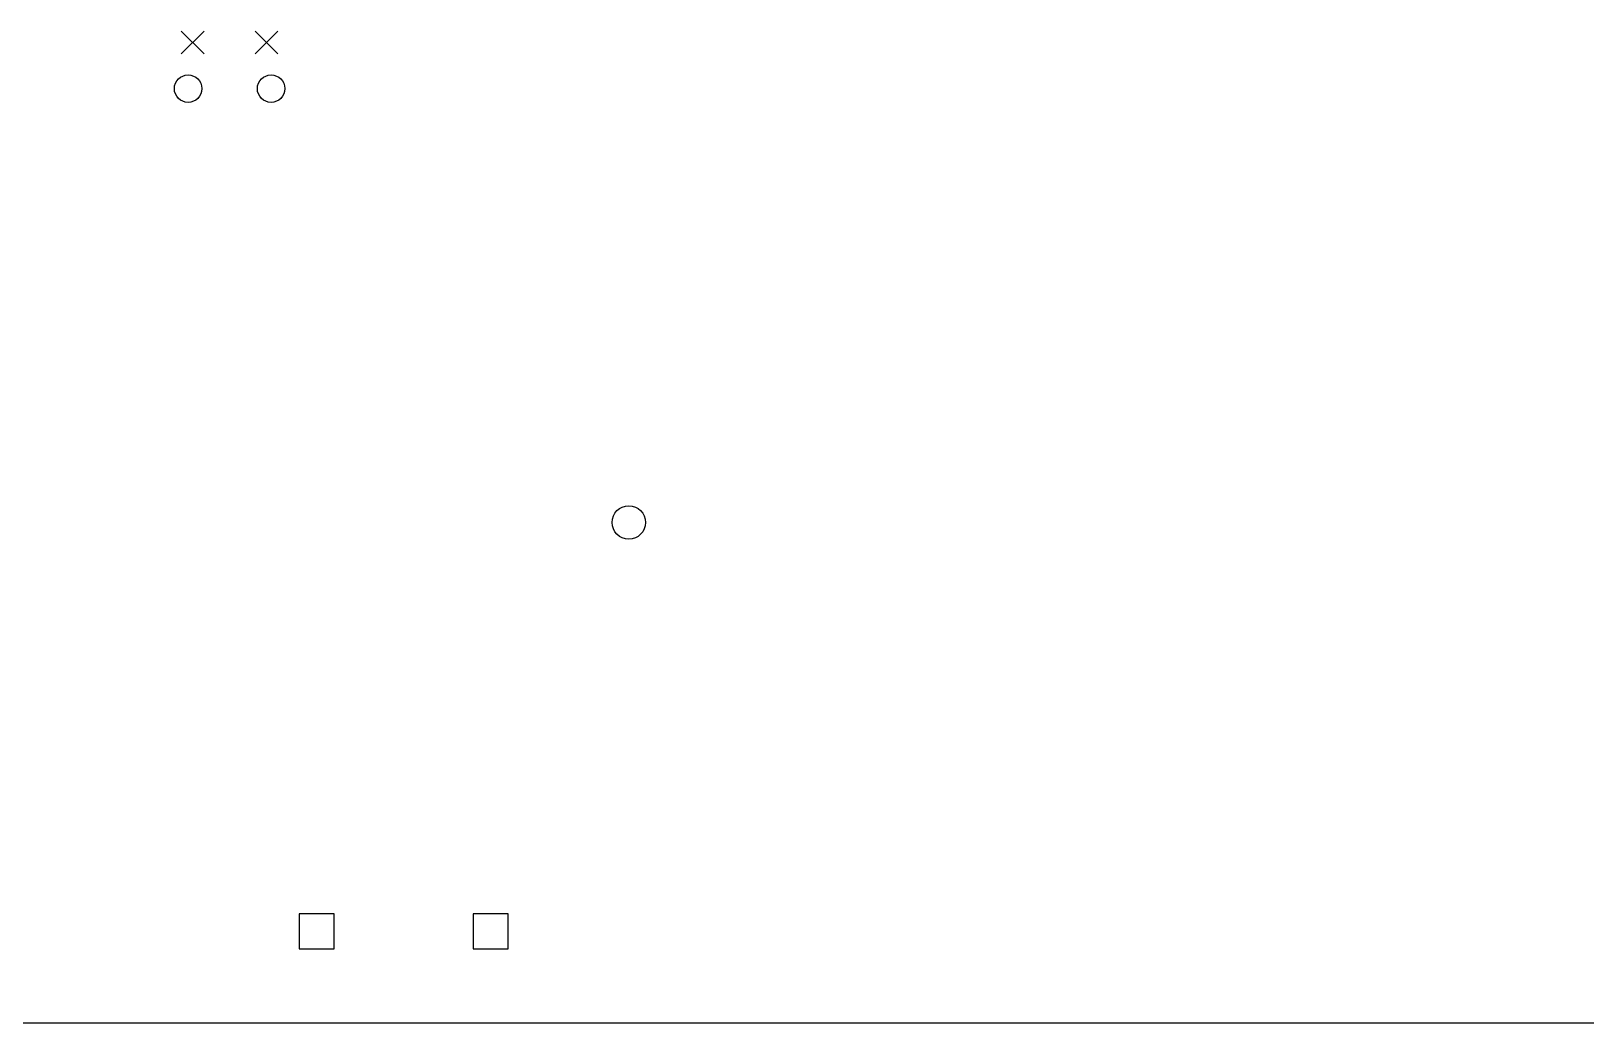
# Model space of a CAD drawing. Extents: x 11 to 419, y -233 to -23.
# Drawn here: x 112.7 to 214.8, y -216.5 to -151.4 of the extents above; entities that cross this region are included whole.
import ezdxf

# ---------------------------------------------------------------- set-up
doc = ezdxf.new("R2010")
doc.units = 0
doc.layers.add('BLACK', color=7, linetype='CONTINUOUS')

msp = doc.modelspace()

# ---------------------------------------------------------------- linework, layer by layer
at = {"layer": 'BLACK', "linetype": 'CONTINUOUS'}
for p, q in [((122.545, -151.366), (124.045, -152.866)), ((124.045, -151.366), (122.545, -152.866)), ((127.395, -151.366), (128.895, -152.866)), ((128.895, -151.366), (127.395, -152.866)), ((132.594, -209.342), (130.296, -209.342)), ((130.296, -209.342), (130.296, -211.64)), ((132.594, -211.64), (132.594, -209.342)), ((144.024, -209.342), (141.726, -209.342)), ((141.726, -209.342), (141.726, -211.64)), ((144.024, -211.64), (144.024, -209.342)), ((130.296, -211.64), (132.594, -211.64)), ((141.726, -211.64), (144.024, -211.64)), ((12.573, -216.5), (418.973, -216.5))]:
    msp.add_line(p, q, dxfattribs=at)
at = {"layer": 'BLACK'}
for centre, radius in [((122.995, -155.146), 0.9), ((128.445, -155.146), 0.9), ((151.937, -183.634), 1.1)]:
    msp.add_circle(centre, radius, dxfattribs=at)

doc.saveas('drawing.dxf')
